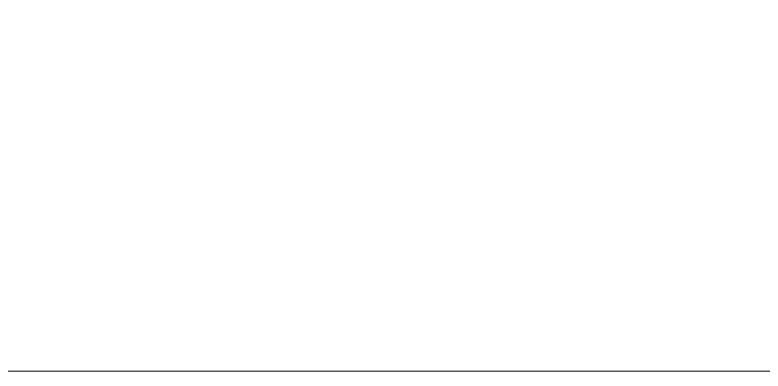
# Model space of a CAD drawing. Header units: millimetres. Extents: x -115 to 325, y -459 to 163.
# Drawn here: x 206.27 to 250.23, y -459.32 to -438.36 of the extents above; entities that cross this region are included whole.
import ezdxf

# ---------------------------------------------------------------- set-up
doc = ezdxf.new("R2010")
doc.units = ezdxf.units.MM
doc.header["$MEASUREMENT"] = 0
doc.layers.add('Layer 1', color=7, linetype='Continuous')

# ---------------------------------------------------------------- blocks, each defined once
blk = doc.blocks.new('block 2')
at = {"layer": 'Layer 1', "lineweight": 0}
blk.add_lwpolyline([(-114.936, 162.635), (-114.936, -459.321), (324.839, -459.321), (324.839, 162.635), (-114.936, 162.635)], dxfattribs=at)
blk.add_open_spline([(179.833, -442.757), (179.811, -442.824), (177.225, -448.889), (164.755, -445.077), (154.464, -441.937), (146.773, -439.108), (143.582, -437.896), (142.54, -437.505), (141.979, -437.283), (141.956, -437.276), (141.86, -437.239), (132.803, -433.604), (120.044, -427.243), (108.534, -421.503), (110.61, -415.423), (110.692, -415.194), (112.346, -411.153), (151.257, -316.058), (155.328, -303.278), (158.505, -293.297), (165.028, -288.51), (167.267, -287.121), (167.267, -287.121), (226.93, -310.917), (226.93, -310.917), (227.595, -313.473), (229.035, -321.429), (224.47, -330.856), (219.306, -341.531), (189.644, -417.558), (181.724, -437.896), (180.683, -440.578), (180.018, -442.285), (179.833, -442.757)], degree=3, knots=[0, 0, 0, 0, 1, 1, 1, 2, 2, 2, 3, 3, 3, 4, 4, 4, 5, 5, 5, 6, 6, 6, 7, 7, 7, 8, 8, 8, 9, 9, 9, 10, 10, 10, 11, 11, 11, 11], dxfattribs=at)

msp = doc.modelspace()

# ---------------------------------------------------------------- block references
at = {"layer": 'Layer 1'}
msp.add_blockref('block 2', (0, 0), dxfattribs=at)

doc.saveas('drawing.dxf')
